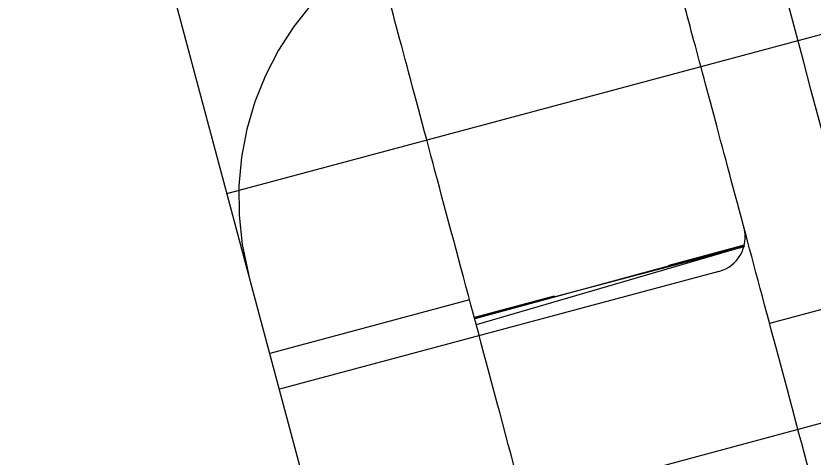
# Model space of a CAD drawing. Header units: millimetres. Extents: x 1293 to 41893, y 1011 to 26911.
# Drawn here: x 12255.87 to 12264.86, y 6970.02 to 6974.99 of the extents above; entities that cross this region are included whole.
import ezdxf

# ---------------------------------------------------------------- set-up
doc = ezdxf.new("R2010")
doc.units = ezdxf.units.MM
doc.header["$LTSCALE"] = 50
doc.linetypes.add('HIDDEN', pattern=[1.905, 1.27, -0.635])
doc.layers.add('CAPA_1', color=7, linetype='Continuous')
doc.layers.add('MAQUINAS', color=11, linetype='Continuous')
doc.styles.add('SLDTEXTSTYLE0', font='TXT', dxfattribs={"width": 0.75})
doc.dimstyles.new('SLDDIMSTYLE0', dxfattribs={"dimtxt": 100, "dimasz": 100, "dimexe": 0, "dimexo": 0.0625, "dimgap": 25, "dimtad": 2, "dimdec": 0, "dimlfac": 1.5, "dimrnd": 1e-09, "dimzin": 12, "dimdsep": 46, "dimtxsty": 'SLDTEXTSTYLE0', "dimsah": 1, "dimcen": 0.09, "dimadec": 0, "dimazin": 3, "dimtfac": 1, "dimtdec": 0, "dimtofl": 0, "dimtmove": 0, "dimatfit": 3, "dimfxl": 1, "dimfrac": 2, "dimtolj": 1, "dimtzin": 12, "dimarcsym": 0})

# ---------------------------------------------------------------- blocks, each defined once
blk = doc.blocks.new('_D_5')
at = {"layer": 'CAPA_1', "transparency": 16777216}
for p, q in [((11574.3969, 7831.1769), (17588.0605, 7831.1769)), ((17538.0605, 7831.1769), (17538.0605, 4708.4929)), ((16485.1647, 4708.4929), (17588.0605, 4708.4929))]:
    blk.add_line(p, q, dxfattribs=at)
for points in [[(17538.0605, 7831.1769), (17522.6759, 7731.1769), (17553.4451, 7731.1769)], [(17538.0605, 4708.4929), (17553.4451, 4808.4929), (17522.6759, 4808.4929)]]:
    blk.add_solid(points, dxfattribs=at)
at = {"layer": 'CAPA_1', "transparency": 16777216, "insert": (17409.1537, 6122.0571), "char_height": 100, "attachment_point": 1, "rotation": 90, "style": 'SLDTEXTSTYLE0'}
blk.add_mtext('4684', dxfattribs=at)
blk = doc.blocks.new('_D_15')
at = {"layer": 'CAPA_1', "transparency": 16777216}
for p, q in [((6530.1247, 8742.3773), (6530.1247, 9415.6463)), ((16745.1619, 6492.0015), (16745.1619, 9415.6463)), ((6530.1247, 9365.6463), (16745.1619, 9365.6463))]:
    blk.add_line(p, q, dxfattribs=at)
for points in [[(6530.1247, 9365.6463), (6630.1247, 9350.2617), (6630.1247, 9381.0309)], [(16745.1619, 9365.6463), (16645.1619, 9381.0309), (16645.1619, 9350.2617)]]:
    blk.add_solid(points, dxfattribs=at)
at = {"layer": 'CAPA_1', "transparency": 16777216, "insert": (11452.9211, 9494.5531), "char_height": 100, "attachment_point": 1, "style": 'SLDTEXTSTYLE0'}
blk.add_mtext('15323', dxfattribs=at)

msp = doc.modelspace()

# ---------------------------------------------------------------- linework, layer by layer
at = {"layer": 'MAQUINAS', "linetype": 'HIDDEN', "lineweight": 18}
for p, q in [((12266.0873915, 6943.7264074), (12240.5505377, 7039.0312431)), ((12258.2476493, 6972.9847238), (12300.7483733, 6984.3727584)), ((12259.3433165, 6968.8956378), (12301.8440406, 6980.2836724)), ((12270.6006152, 6973.1910733), (12264.3683309, 6971.5211377)), ((12261.0387119, 6971.5835945), (12264.086258, 6972.3883686)), ((12264.0832414, 6972.3996267), (12261.0418221, 6971.5719872)), ((12264.086575, 6972.3871855), (12261.0599543, 6971.5043168)), ((12264.0826747, 6972.4017415), (12263.2299766, 6972.1732617)), ((12263.7970263, 6972.1077943), (12258.8386194, 6970.7791931)), ((12260.9845927, 6971.78557), (12258.7307781, 6971.1816622)), ((12261.9371769, 6971.8268571), (12261.038082, 6971.5859453))]:
    msp.add_line(p, q, dxfattribs=at)
for centre, radius, start, end in [((12261.7132678, 6972.9298211), 3.3333333, 105, 194.84131523), ((12263.6934987, 6972.4941646), 0.4, 285, 15)]:
    msp.add_arc(centre, radius, start, end, dxfattribs=at)
for points in [[(12261.0445407, 6993.4561598), (12261.5339081, 6991.629816), (12262.5126428, 6987.9771283), (12263.9556251, 6982.5918448), (12265.3487984, 6977.3924514), (12266.6683233, 6972.4679176), (12267.8916287, 6967.9024795), (12268.9977596, 6963.7743429), (12269.9678797, 6960.1538054), (12270.7850539, 6957.1040695), (12271.4365545, 6954.6726363), (12271.9065531, 6952.9185778), (12272.2044774, 6951.806709), (12272.2415143, 6951.6684857), (12272.2600327, 6951.599374)], [(12266.6122472, 6970.1013939), (12266.5891292, 6970.1876715), (12266.5428933, 6970.3602266), (12266.1735317, 6971.7387026), (12265.5994579, 6973.8811752), (12264.8210023, 6976.7864113), (12263.8739031, 6980.3210334), (12262.7929969, 6984.3550302), (12261.6202397, 6988.7318196), (12260.80714, 6991.766349), (12260.4005902, 6993.2836138)], [(12267.9690565, 6958.0830468), (12267.9603492, 6958.1155431), (12267.9429345, 6958.1805357), (12267.8037678, 6958.6999126), (12267.5873115, 6959.5077386), (12267.2934717, 6960.6043638), (12266.9354276, 6961.9406027), (12266.5259775, 6963.4686912), (12266.0805866, 6965.1309124), (12265.6158653, 6966.8652759), (12265.1491962, 6968.606909), (12264.6980346, 6970.2906669), (12264.2792066, 6971.8537542), (12263.908528, 6973.2371457), (12263.5992699, 6974.3913127), (12263.3651859, 6975.2649258), (12263.206849, 6975.8558474), (12263.1760845, 6975.970662), (12263.1607022, 6976.0280693)]]:
    msp.add_open_spline(points, degree=3, dxfattribs=at)
for points, knots in [([(12270.9642919, 6951.28354), (12270.952137, 6951.3289027), (12270.9266291, 6951.4240996), (12270.6515814, 6952.4505915), (12270.1986897, 6954.1408064), (12269.5625633, 6956.5148623), (12268.7598764, 6959.5105306), (12267.8028237, 6963.0822999), (12266.7081488, 6967.1676824), (12265.4946487, 6971.6965264), (12264.1824511, 6976.5937145), (12262.7964838, 6981.7662148), (12261.8329571, 6985.3621452), (12261.3511938, 6987.1601104)], [0, 0, 0, 0, 0.083432543, 0.175089289, 0.266746035, 0.35840278, 0.450059526, 0.541716272, 0.633373017, 0.725029763, 0.816686509, 0.908343254, 1, 1, 1, 1]), ([(12265.2251673, 6955.9595302), (12265.2219017, 6955.9717177), (12265.2145744, 6955.9990636), (12265.0769166, 6956.5128094), (12264.8413622, 6957.3919103), (12264.5116238, 6958.6225108), (12264.1043818, 6960.1423587), (12263.634212, 6961.8970561), (12263.119471, 6963.8180957), (12262.5798617, 6965.8319453), (12262.0361459, 6967.8611202), (12261.5091965, 6969.8277219), (12261.0193263, 6971.6559425), (12260.5851332, 6973.2763731), (12260.2241503, 6974.6235798), (12259.9470887, 6975.6575877), (12259.7763931, 6976.2946326), (12259.7018778, 6976.5727275), (12259.7178241, 6976.5132149), (12259.7204371, 6976.5034629)], [0, 0, 0, 0, 0.050251299, 0.112751299, 0.175251299, 0.237751299, 0.300251299, 0.362751299, 0.425251299, 0.487751299, 0.550251299, 0.612751299, 0.675251299, 0.737751299, 0.800251299, 0.862751299, 0.925251299, 0.987751299, 1, 1, 1, 1])]:
    msp.add_open_spline(points, degree=3, knots=knots, dxfattribs=at)

# ---------------------------------------------------------------- dimensions: what is measured, and where the dimension line sits
at = {"layer": 'CAPA_1'}
dim = msp.add_linear_dim(base=(16745.1618891, 9365.6463094), p1=(6530.1246702, 8678.8772747), p2=(16745.1618891, 6428.5014528), dimstyle='SLDDIMSTYLE0', dxfattribs=at)
dim.commit()
dim.dimension.update_dxf_attribs({"geometry": '_D_15', "text_midpoint": (11637.6432797, 9365.6463094), "dimtype": 160})
dim = msp.add_linear_dim(base=(17538.0605071, 4708.4929069), p1=(11510.8968592, 7831.1769069), p2=(16421.6646746, 4708.4929069), angle=90, dimstyle='SLDDIMSTYLE0', dxfattribs=at)
dim.commit()
dim.dimension.update_dxf_attribs({"geometry": '_D_5', "text_midpoint": (17538.0605071, 6269.8349069), "dimtype": 160})

doc.saveas('drawing.dxf')
